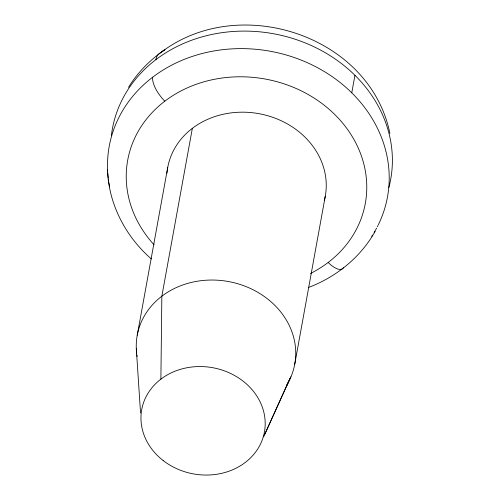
<?xml version="1.0" encoding="UTF-8"?>
<svg xmlns="http://www.w3.org/2000/svg" width="500" height="500" viewBox="0 0 500 500"><rect width="100%" height="100%" fill="white"/><g stroke="black" fill="none" stroke-linecap="round" stroke-linejoin="round"><path stroke-width="0.75" d="M160.888 379.137L161.844 296.2L192.35 128.344M137.238 335.225L167.744 167.362M294.756 364.137L325.256 196.281M351.763 92.825L354.944 75.3M263.631 436.85L290.044 378.387M264.531 434.8L287.913 383.088M286.363 386.587L290.956 376.769M375.106 231.419C360.644 257.231 336.381 276.9 308.831 287.344M128.525 87.325C137.688 72.281 150.438 59.569 164.913 49.625L161.344 52.194C239.031 -7.037 370.019 35.288 389.906 133.456M151.35 258.931C125.569 236.569 108.406 203.762 107.513 169.387M136.287 348.375L140.544 412.944M111.369 135.762A141.425 122.35 10.3 0 1 274.119 33.85A141.425 122.35 10.3 0 1 388.888 187.45M155.9 59.644A47.144 18.556 52.7 0 1 161.519 52.444M107.681 171.519A141.425 122.35 10.3 0 1 272.581 51.688A141.425 122.35 10.3 0 1 378.306 224.806M377.981 225.469A141.425 122.35 10.3 0 1 377.312 226.781M376.631 228.081A141.425 122.35 10.3 0 1 374.1 232.587M372.55 235.113A141.425 122.35 10.3 0 1 371.75 236.363M109.656 186.85A141.425 122.35 10.3 0 1 108.869 182.481M108.644 181.025A141.425 122.35 10.3 0 1 108.444 179.562M108.256 178.106A141.425 122.35 10.3 0 1 107.775 172.981M154.15 244.9A120.756 104.475 10.3 0 1 173.656 95.106A120.756 104.475 10.3 0 1 345.363 126.494A120.756 104.475 10.3 0 1 310.512 273.481M164.838 101.169A20.663 8.131 52.7 0 1 152.719 77.169M343.456 267.638A20.663 8.131 52.7 0 1 328.162 262.475M136.694 353.531A80.075 69.275 10.3 0 1 230.619 281.956A80.075 69.275 10.3 0 1 286.906 384.675M137.125 356.469A80.075 69.275 10.3 0 1 136.894 355M166.962 173.175A80.075 69.275 10.3 0 1 258.219 113.544A80.075 69.275 10.3 0 1 324.306 200.575M163.144 460.531A62.375 53.969 10.3 0 0 264.256 432.931A62.375 53.969 10.3 0 0 181.819 368.938A62.375 53.969 10.3 0 0 163.144 460.531"/></g></svg>
